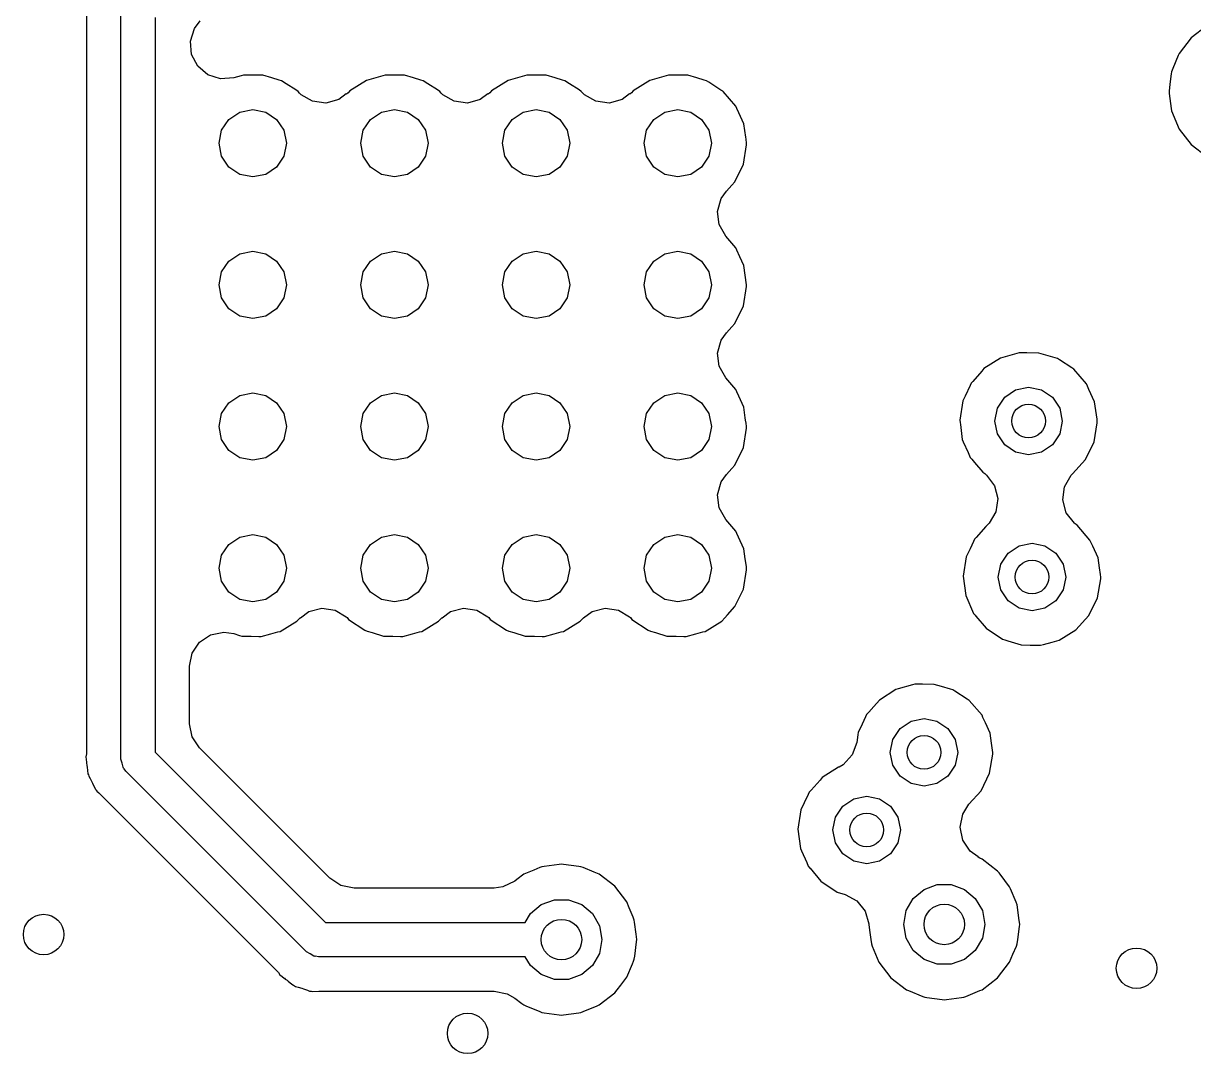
# Model space of a CAD drawing. Extents: x 0.99 to 4.24, y -7.27 to -4.02.
# Drawn here: x 1.3327 to 1.6741, y -6.6745 to -6.3739 of the extents above; entities that cross this region are included whole.
import ezdxf

# ---------------------------------------------------------------- set-up
doc = ezdxf.new("R2010")
doc.units = 0
doc.header["$MEASUREMENT"] = 0
doc.layers.add('BLACK', color=7, linetype='CONTINUOUS')

msp = doc.modelspace()

# ---------------------------------------------------------------- linework, layer by layer
at = {"layer": 'BLACK', "linetype": 'CONTINUOUS'}
for p, q in [((1.35112, -6.3706), (1.35112, -6.58646)), ((1.36114, -6.58858), (1.36114, -6.37008)), ((1.37114, -6.37215), (1.37114, -6.58651)), ((1.38264, -6.37536), (1.3843, -6.37316)), ((1.67797, -6.37463), (1.67341, -6.37813)), ((1.38145, -6.37906), (1.38264, -6.37536)), ((1.67341, -6.37813), (1.66991, -6.38269)), ((1.38177, -6.38294), (1.38145, -6.37906)), ((1.38355, -6.38639), (1.38177, -6.38294)), ((1.66966, -6.38329), (1.66808, -6.38709)), ((1.66991, -6.38269), (1.66966, -6.38329)), ((1.38651, -6.38891), (1.38355, -6.38639)), ((1.66771, -6.388), (1.66762, -6.38865)), ((1.66808, -6.38709), (1.66771, -6.388)), ((1.39021, -6.3901), (1.38651, -6.38891)), ((1.39409, -6.38978), (1.39021, -6.3901)), ((1.3962, -6.38917), (1.39409, -6.38978)), ((1.39688, -6.38898), (1.3962, -6.38917)), ((1.3962, -6.38917), (1.3962, -6.38917)), ((1.39759, -6.38898), (1.39688, -6.38898)), ((1.3991, -6.38899), (1.39759, -6.38898)), ((1.40257, -6.38901), (1.3991, -6.38899)), ((1.40513, -6.38978), (1.40257, -6.38901)), ((1.40734, -6.39044), (1.40513, -6.38978)), ((1.40802, -6.39064), (1.40734, -6.39044)), ((1.40734, -6.39044), (1.40734, -6.39044)), ((1.40939, -6.39153), (1.40802, -6.39064)), ((1.41216, -6.39332), (1.40939, -6.39153)), ((1.43275, -6.39054), (1.42794, -6.39358)), ((1.43343, -6.39035), (1.43275, -6.39054)), ((1.43754, -6.38917), (1.43343, -6.39035)), ((1.43343, -6.39035), (1.43343, -6.39035)), ((1.43822, -6.38898), (1.43754, -6.38917)), ((1.43754, -6.38917), (1.43754, -6.38917)), ((1.43893, -6.38898), (1.43822, -6.38898)), ((1.44044, -6.38899), (1.43893, -6.38898)), ((1.44391, -6.38901), (1.44044, -6.38899)), ((1.44647, -6.38978), (1.44391, -6.38901)), ((1.44868, -6.39044), (1.44647, -6.38978)), ((1.44936, -6.39064), (1.44868, -6.39044)), ((1.44868, -6.39044), (1.44868, -6.39044)), ((1.45072, -6.39153), (1.44936, -6.39064)), ((1.4535, -6.39332), (1.45072, -6.39153)), ((1.47409, -6.39054), (1.46928, -6.39358)), ((1.47477, -6.39035), (1.47409, -6.39054)), ((1.47888, -6.38917), (1.47477, -6.39035)), ((1.47477, -6.39035), (1.47477, -6.39035)), ((1.47956, -6.38898), (1.47888, -6.38917)), ((1.47888, -6.38917), (1.47888, -6.38917)), ((1.48027, -6.38898), (1.47956, -6.38898)), ((1.48178, -6.38899), (1.48027, -6.38898)), ((1.48525, -6.38901), (1.48178, -6.38899)), ((1.48781, -6.38978), (1.48525, -6.38901)), ((1.49002, -6.39044), (1.48781, -6.38978)), ((1.4907, -6.39064), (1.49002, -6.39044)), ((1.49002, -6.39044), (1.49002, -6.39044)), ((1.49206, -6.39153), (1.4907, -6.39064)), ((1.49484, -6.39332), (1.49206, -6.39153)), ((1.51543, -6.39054), (1.51062, -6.39358)), ((1.51611, -6.39035), (1.51543, -6.39054)), ((1.52022, -6.38917), (1.51611, -6.39035)), ((1.51611, -6.39035), (1.51611, -6.39035)), ((1.5209, -6.38898), (1.52022, -6.38917)), ((1.52022, -6.38917), (1.52022, -6.38917)), ((1.52161, -6.38898), (1.5209, -6.38898)), ((1.52312, -6.38899), (1.52161, -6.38898)), ((1.52659, -6.38901), (1.52312, -6.38899)), ((1.52915, -6.38978), (1.52659, -6.38901)), ((1.53136, -6.39044), (1.52915, -6.38978)), ((1.53204, -6.39064), (1.53136, -6.39044)), ((1.53136, -6.39044), (1.53136, -6.39044)), ((1.53263, -6.39103), (1.53204, -6.39064)), ((1.53622, -6.39335), (1.53263, -6.39103)), ((1.66723, -6.39163), (1.66696, -6.3937)), ((1.66762, -6.38865), (1.66723, -6.39163)), ((1.66762, -6.38865), (1.66762, -6.38865)), ((1.4128, -6.39374), (1.41216, -6.39332)), ((1.41326, -6.39427), (1.4128, -6.39374)), ((1.41374, -6.3947), (1.41326, -6.39427)), ((1.41706, -6.39661), (1.41374, -6.3947)), ((1.42685, -6.39447), (1.42467, -6.39614)), ((1.42693, -6.39457), (1.42685, -6.39447)), ((1.42747, -6.39411), (1.42693, -6.39457)), ((1.42794, -6.39358), (1.42747, -6.39411)), ((1.45414, -6.39374), (1.4535, -6.39332)), ((1.4546, -6.39427), (1.45414, -6.39374)), ((1.45508, -6.3947), (1.4546, -6.39427)), ((1.4584, -6.39661), (1.45508, -6.3947)), ((1.46819, -6.39447), (1.466, -6.39614)), ((1.46827, -6.39457), (1.46819, -6.39447)), ((1.46881, -6.39411), (1.46827, -6.39457)), ((1.46928, -6.39358), (1.46881, -6.39411)), ((1.49547, -6.39374), (1.49484, -6.39332)), ((1.49594, -6.39427), (1.49547, -6.39374)), ((1.49642, -6.3947), (1.49594, -6.39427)), ((1.49973, -6.39661), (1.49642, -6.3947)), ((1.50953, -6.39447), (1.50734, -6.39614)), ((1.50961, -6.39457), (1.50953, -6.39447)), ((1.51015, -6.39411), (1.50961, -6.39457)), ((1.51062, -6.39358), (1.51015, -6.39411)), ((1.53676, -6.3937), (1.53622, -6.39335)), ((1.53622, -6.39335), (1.53622, -6.39335)), ((1.53681, -6.39374), (1.53676, -6.3937)), ((1.54053, -6.39805), (1.53681, -6.39374)), ((1.66696, -6.3937), (1.66704, -6.39435)), ((1.66704, -6.39435), (1.66761, -6.39869)), ((1.42091, -6.39713), (1.41706, -6.39661)), ((1.42467, -6.39614), (1.42091, -6.39713)), ((1.46225, -6.39713), (1.4584, -6.39661)), ((1.466, -6.39614), (1.46225, -6.39713)), ((1.50359, -6.39713), (1.49973, -6.39661)), ((1.50734, -6.39614), (1.50359, -6.39713)), ((1.54082, -6.39869), (1.54053, -6.39805)), ((1.39051, -6.40509), (1.39265, -6.4019)), ((1.39265, -6.4019), (1.39584, -6.39976)), ((1.39584, -6.39976), (1.39961, -6.39902)), ((1.39961, -6.39902), (1.40337, -6.39976)), ((1.40337, -6.39976), (1.40657, -6.4019)), ((1.40657, -6.4019), (1.4087, -6.40509)), ((1.43185, -6.40509), (1.43399, -6.4019)), ((1.43399, -6.4019), (1.43718, -6.39976)), ((1.43718, -6.39976), (1.44094, -6.39902)), ((1.44094, -6.39902), (1.44471, -6.39976)), ((1.44471, -6.39976), (1.4479, -6.4019)), ((1.4479, -6.4019), (1.45004, -6.40509)), ((1.47319, -6.40509), (1.47532, -6.4019)), ((1.47532, -6.4019), (1.47852, -6.39976)), ((1.47852, -6.39976), (1.48228, -6.39902)), ((1.48228, -6.39902), (1.48605, -6.39976)), ((1.48605, -6.39976), (1.48924, -6.4019)), ((1.48924, -6.4019), (1.49138, -6.40509)), ((1.51453, -6.40509), (1.51666, -6.4019)), ((1.51666, -6.4019), (1.51986, -6.39976)), ((1.51986, -6.39976), (1.52362, -6.39902)), ((1.52362, -6.39902), (1.52739, -6.39976)), ((1.52739, -6.39976), (1.53058, -6.4019)), ((1.53058, -6.4019), (1.53272, -6.40509)), ((1.54142, -6.4), (1.54082, -6.39869)), ((1.54082, -6.39869), (1.54082, -6.39869)), ((1.54288, -6.40323), (1.54142, -6.4)), ((1.66761, -6.39869), (1.66771, -6.3994)), ((1.66771, -6.3994), (1.66991, -6.40471)), ((1.38976, -6.40886), (1.39051, -6.40509)), ((1.4087, -6.40509), (1.40945, -6.40886)), ((1.4311, -6.40886), (1.43185, -6.40509)), ((1.45004, -6.40509), (1.45079, -6.40886)), ((1.47244, -6.40886), (1.47319, -6.40509)), ((1.49138, -6.40509), (1.49213, -6.40886)), ((1.51378, -6.40886), (1.51453, -6.40509)), ((1.53272, -6.40509), (1.53346, -6.40886)), ((1.54343, -6.40705), (1.54288, -6.40323)), ((1.66991, -6.40471), (1.67341, -6.40927)), ((1.39051, -6.41262), (1.38976, -6.40886)), ((1.40945, -6.40886), (1.4087, -6.41262)), ((1.43185, -6.41262), (1.4311, -6.40886)), ((1.45079, -6.40886), (1.45004, -6.41262)), ((1.47319, -6.41262), (1.47244, -6.40886)), ((1.49213, -6.40886), (1.49138, -6.41262)), ((1.51453, -6.41262), (1.51378, -6.40886)), ((1.53346, -6.40886), (1.53272, -6.41262)), ((1.54352, -6.40766), (1.54343, -6.40705)), ((1.54369, -6.40886), (1.54352, -6.40766)), ((1.54368, -6.40935), (1.54369, -6.40886)), ((1.54274, -6.41496), (1.54368, -6.40935)), ((1.67341, -6.40927), (1.67797, -6.41277)), ((1.39265, -6.41582), (1.39051, -6.41262)), ((1.4087, -6.41262), (1.40657, -6.41582)), ((1.43399, -6.41582), (1.43185, -6.41262)), ((1.45004, -6.41262), (1.4479, -6.41582)), ((1.47532, -6.41582), (1.47319, -6.41262)), ((1.49138, -6.41262), (1.48924, -6.41582)), ((1.51666, -6.41582), (1.51453, -6.41262)), ((1.53272, -6.41262), (1.53058, -6.41582)), ((1.54026, -6.42008), (1.54274, -6.41496)), ((1.39584, -6.41795), (1.39265, -6.41582)), ((1.39961, -6.4187), (1.39584, -6.41795)), ((1.40337, -6.41795), (1.39961, -6.4187)), ((1.40657, -6.41582), (1.40337, -6.41795)), ((1.43718, -6.41795), (1.43399, -6.41582)), ((1.44094, -6.4187), (1.43718, -6.41795)), ((1.44471, -6.41795), (1.44094, -6.4187)), ((1.4479, -6.41582), (1.44471, -6.41795)), ((1.47852, -6.41795), (1.47532, -6.41582)), ((1.48228, -6.4187), (1.47852, -6.41795)), ((1.48605, -6.41795), (1.48228, -6.4187)), ((1.48924, -6.41582), (1.48605, -6.41795)), ((1.51986, -6.41795), (1.51666, -6.41582)), ((1.52362, -6.4187), (1.51986, -6.41795)), ((1.52739, -6.41795), (1.52362, -6.4187)), ((1.53058, -6.41582), (1.52739, -6.41795)), ((1.53778, -6.42282), (1.53937, -6.42106)), ((1.53937, -6.42106), (1.54026, -6.42008)), ((1.53523, -6.42877), (1.53627, -6.42502)), ((1.53627, -6.42502), (1.53778, -6.42282)), ((1.5357, -6.43262), (1.53523, -6.42877)), ((1.53762, -6.43601), (1.5357, -6.43262)), ((1.54053, -6.43939), (1.53762, -6.43601)), ((1.54082, -6.44003), (1.54053, -6.43939)), ((1.39265, -6.44324), (1.39584, -6.4411)), ((1.39584, -6.4411), (1.39961, -6.44035)), ((1.39961, -6.44035), (1.40337, -6.4411)), ((1.40337, -6.4411), (1.40657, -6.44324)), ((1.43399, -6.44324), (1.43718, -6.4411)), ((1.43718, -6.4411), (1.44094, -6.44035)), ((1.44094, -6.44035), (1.44471, -6.4411)), ((1.44471, -6.4411), (1.4479, -6.44324)), ((1.47532, -6.44324), (1.47852, -6.4411)), ((1.47852, -6.4411), (1.48228, -6.44035)), ((1.48228, -6.44035), (1.48605, -6.4411)), ((1.48605, -6.4411), (1.48924, -6.44324)), ((1.51666, -6.44324), (1.51986, -6.4411)), ((1.51986, -6.4411), (1.52362, -6.44035)), ((1.52362, -6.44035), (1.52739, -6.4411)), ((1.52739, -6.4411), (1.53058, -6.44324)), ((1.5417, -6.44198), (1.54082, -6.44003)), ((1.54082, -6.44003), (1.54082, -6.44003)), ((1.54288, -6.44456), (1.5417, -6.44198)), ((1.38976, -6.4502), (1.39051, -6.44643)), ((1.39051, -6.44643), (1.39265, -6.44324)), ((1.40657, -6.44324), (1.4087, -6.44643)), ((1.4087, -6.44643), (1.40945, -6.4502)), ((1.4311, -6.4502), (1.43185, -6.44643)), ((1.43185, -6.44643), (1.43399, -6.44324)), ((1.4479, -6.44324), (1.45004, -6.44643)), ((1.45004, -6.44643), (1.45079, -6.4502)), ((1.47244, -6.4502), (1.47319, -6.44643)), ((1.47319, -6.44643), (1.47532, -6.44324)), ((1.48924, -6.44324), (1.49138, -6.44643)), ((1.49138, -6.44643), (1.49213, -6.4502)), ((1.51378, -6.4502), (1.51453, -6.44643)), ((1.51453, -6.44643), (1.51666, -6.44324)), ((1.53058, -6.44324), (1.53272, -6.44643)), ((1.53272, -6.44643), (1.53346, -6.4502)), ((1.54369, -6.4502), (1.54288, -6.44456)), ((1.39051, -6.45396), (1.38976, -6.4502)), ((1.40945, -6.4502), (1.4087, -6.45396)), ((1.43185, -6.45396), (1.4311, -6.4502)), ((1.45079, -6.4502), (1.45004, -6.45396)), ((1.47319, -6.45396), (1.47244, -6.4502)), ((1.49213, -6.4502), (1.49138, -6.45396)), ((1.51453, -6.45396), (1.51378, -6.4502)), ((1.53346, -6.4502), (1.53272, -6.45396)), ((1.54274, -6.4563), (1.54368, -6.45069)), ((1.54368, -6.45069), (1.54369, -6.4502)), ((1.39265, -6.45716), (1.39051, -6.45396)), ((1.4087, -6.45396), (1.40657, -6.45716)), ((1.43399, -6.45716), (1.43185, -6.45396)), ((1.45004, -6.45396), (1.4479, -6.45716)), ((1.47532, -6.45716), (1.47319, -6.45396)), ((1.49138, -6.45396), (1.48924, -6.45716)), ((1.51666, -6.45716), (1.51453, -6.45396)), ((1.53272, -6.45396), (1.53058, -6.45716)), ((1.54026, -6.46142), (1.54274, -6.4563)), ((1.39584, -6.45929), (1.39265, -6.45716)), ((1.39961, -6.46004), (1.39584, -6.45929)), ((1.40337, -6.45929), (1.39961, -6.46004)), ((1.40657, -6.45716), (1.40337, -6.45929)), ((1.43718, -6.45929), (1.43399, -6.45716)), ((1.44094, -6.46004), (1.43718, -6.45929)), ((1.44471, -6.45929), (1.44094, -6.46004)), ((1.4479, -6.45716), (1.44471, -6.45929)), ((1.47852, -6.45929), (1.47532, -6.45716)), ((1.48228, -6.46004), (1.47852, -6.45929)), ((1.48605, -6.45929), (1.48228, -6.46004)), ((1.48924, -6.45716), (1.48605, -6.45929)), ((1.51986, -6.45929), (1.51666, -6.45716)), ((1.52362, -6.46004), (1.51986, -6.45929)), ((1.52739, -6.45929), (1.52362, -6.46004)), ((1.53058, -6.45716), (1.52739, -6.45929)), ((1.53778, -6.46416), (1.53937, -6.4624)), ((1.53937, -6.4624), (1.54026, -6.46142)), ((1.53523, -6.47011), (1.53627, -6.46636)), ((1.53627, -6.46636), (1.53778, -6.46416)), ((1.5357, -6.47396), (1.53523, -6.47011)), ((1.62256, -6.47024), (1.61845, -6.47141)), ((1.62324, -6.47004), (1.62256, -6.47024)), ((1.62256, -6.47024), (1.62256, -6.47024)), ((1.62395, -6.47004), (1.62324, -6.47004)), ((1.62546, -6.47005), (1.62395, -6.47004)), ((1.62893, -6.47008), (1.62546, -6.47005)), ((1.63102, -6.4707), (1.62893, -6.47008)), ((1.61777, -6.4716), (1.61296, -6.47464)), ((1.61845, -6.47141), (1.61777, -6.4716)), ((1.61845, -6.47141), (1.61845, -6.47141)), ((1.6337, -6.4715), (1.63102, -6.4707)), ((1.63438, -6.47171), (1.6337, -6.4715)), ((1.6337, -6.4715), (1.6337, -6.4715)), ((1.63498, -6.47209), (1.63438, -6.47171)), ((1.63856, -6.47441), (1.63498, -6.47209)), ((1.53762, -6.47735), (1.5357, -6.47396)), ((1.61234, -6.47534), (1.60967, -6.47836)), ((1.61296, -6.47464), (1.61234, -6.47534)), ((1.63915, -6.4748), (1.63856, -6.47441)), ((1.63856, -6.47441), (1.63856, -6.47441)), ((1.64287, -6.47911), (1.63915, -6.4748)), ((1.54053, -6.48072), (1.53762, -6.47735)), ((1.60889, -6.47955), (1.60743, -6.48266)), ((1.60919, -6.4789), (1.60889, -6.47955)), ((1.60889, -6.47955), (1.60889, -6.47955)), ((1.60967, -6.47836), (1.60919, -6.4789)), ((1.6222, -6.48083), (1.62596, -6.48008)), ((1.62596, -6.48008), (1.62973, -6.48083)), ((1.64316, -6.47976), (1.64287, -6.47911)), ((1.6436, -6.48072), (1.64316, -6.47976)), ((1.64316, -6.47976), (1.64316, -6.47976)), ((1.39265, -6.48458), (1.39584, -6.48244)), ((1.39584, -6.48244), (1.39961, -6.48169)), ((1.39961, -6.48169), (1.40337, -6.48244)), ((1.40337, -6.48244), (1.40657, -6.48458)), ((1.43399, -6.48458), (1.43718, -6.48244)), ((1.43718, -6.48244), (1.44094, -6.48169)), ((1.44094, -6.48169), (1.44471, -6.48244)), ((1.44471, -6.48244), (1.4479, -6.48458)), ((1.47532, -6.48458), (1.47852, -6.48244)), ((1.47852, -6.48244), (1.48228, -6.48169)), ((1.48228, -6.48169), (1.48605, -6.48244)), ((1.48605, -6.48244), (1.48924, -6.48458)), ((1.51666, -6.48458), (1.51986, -6.48244)), ((1.51986, -6.48244), (1.52362, -6.48169)), ((1.52362, -6.48169), (1.52739, -6.48244)), ((1.52739, -6.48244), (1.53058, -6.48458)), ((1.54082, -6.48137), (1.54053, -6.48072)), ((1.54141, -6.48266), (1.54082, -6.48137)), ((1.54082, -6.48137), (1.54082, -6.48137)), ((1.54288, -6.4859), (1.54141, -6.48266)), ((1.60677, -6.48405), (1.6059, -6.48968)), ((1.60743, -6.48266), (1.60677, -6.48405)), ((1.61687, -6.48615), (1.619, -6.48296)), ((1.619, -6.48296), (1.6222, -6.48083)), ((1.62973, -6.48083), (1.63292, -6.48296)), ((1.63292, -6.48296), (1.63506, -6.48615)), ((1.64522, -6.48429), (1.6436, -6.48072)), ((1.39051, -6.48777), (1.39265, -6.48458)), ((1.40657, -6.48458), (1.4087, -6.48777)), ((1.43185, -6.48777), (1.43399, -6.48458)), ((1.4479, -6.48458), (1.45004, -6.48777)), ((1.47319, -6.48777), (1.47532, -6.48458)), ((1.48924, -6.48458), (1.49138, -6.48777)), ((1.51453, -6.48777), (1.51666, -6.48458)), ((1.53058, -6.48458), (1.53272, -6.48777)), ((1.54332, -6.48897), (1.54288, -6.4859)), ((1.61612, -6.48992), (1.61687, -6.48615)), ((1.63506, -6.48615), (1.63581, -6.48992)), ((1.64559, -6.48689), (1.64522, -6.48429)), ((1.64596, -6.48942), (1.64559, -6.48689)), ((1.38976, -6.49154), (1.39051, -6.48777)), ((1.4087, -6.48777), (1.40945, -6.49154)), ((1.4311, -6.49154), (1.43185, -6.48777)), ((1.45004, -6.48777), (1.45079, -6.49154)), ((1.47244, -6.49154), (1.47319, -6.48777)), ((1.49138, -6.48777), (1.49213, -6.49154)), ((1.51378, -6.49154), (1.51453, -6.48777)), ((1.53272, -6.48777), (1.53346, -6.49154)), ((1.54342, -6.48968), (1.54332, -6.48897)), ((1.54355, -6.49059), (1.54342, -6.48968)), ((1.54369, -6.49154), (1.54355, -6.49059)), ((1.6059, -6.48968), (1.60599, -6.49038)), ((1.60599, -6.49038), (1.60599, -6.49038)), ((1.60599, -6.49038), (1.60606, -6.49089)), ((1.61687, -6.49369), (1.61612, -6.48992)), ((1.63581, -6.48992), (1.63506, -6.49369)), ((1.64508, -6.49602), (1.64602, -6.49041)), ((1.64603, -6.48992), (1.64596, -6.48942)), ((1.64602, -6.49041), (1.64603, -6.48992)), ((1.39051, -6.4953), (1.38976, -6.49154)), ((1.40945, -6.49154), (1.4087, -6.4953)), ((1.43185, -6.4953), (1.4311, -6.49154)), ((1.45079, -6.49154), (1.45004, -6.4953)), ((1.47319, -6.4953), (1.47244, -6.49154)), ((1.49213, -6.49154), (1.49138, -6.4953)), ((1.51453, -6.4953), (1.51378, -6.49154)), ((1.53346, -6.49154), (1.53272, -6.4953)), ((1.54274, -6.49764), (1.54368, -6.49203)), ((1.54368, -6.49203), (1.54369, -6.49154)), ((1.60606, -6.49089), (1.60664, -6.49532)), ((1.619, -6.49688), (1.61687, -6.49369)), ((1.63506, -6.49369), (1.63292, -6.49688)), ((1.39265, -6.4985), (1.39051, -6.4953)), ((1.4087, -6.4953), (1.40657, -6.4985)), ((1.43399, -6.4985), (1.43185, -6.4953)), ((1.45004, -6.4953), (1.4479, -6.4985)), ((1.47532, -6.4985), (1.47319, -6.4953)), ((1.49138, -6.4953), (1.48924, -6.4985)), ((1.51666, -6.4985), (1.51453, -6.4953)), ((1.53272, -6.4953), (1.53058, -6.4985)), ((1.54026, -6.50276), (1.54274, -6.49764)), ((1.60664, -6.49532), (1.60692, -6.49597)), ((1.60692, -6.49597), (1.60692, -6.49597)), ((1.60692, -6.49597), (1.60831, -6.49913)), ((1.6222, -6.49901), (1.619, -6.49688)), ((1.63292, -6.49688), (1.62973, -6.49901)), ((1.6426, -6.50114), (1.64508, -6.49602)), ((1.39584, -6.50063), (1.39265, -6.4985)), ((1.39961, -6.50138), (1.39584, -6.50063)), ((1.40337, -6.50063), (1.39961, -6.50138)), ((1.40657, -6.4985), (1.40337, -6.50063)), ((1.43718, -6.50063), (1.43399, -6.4985)), ((1.44094, -6.50138), (1.43718, -6.50063)), ((1.44471, -6.50063), (1.44094, -6.50138)), ((1.4479, -6.4985), (1.44471, -6.50063)), ((1.47852, -6.50063), (1.47532, -6.4985)), ((1.48228, -6.50138), (1.47852, -6.50063)), ((1.48605, -6.50063), (1.48228, -6.50138)), ((1.48924, -6.4985), (1.48605, -6.50063)), ((1.51986, -6.50063), (1.51666, -6.4985)), ((1.52362, -6.50138), (1.51986, -6.50063)), ((1.52739, -6.50063), (1.52362, -6.50138)), ((1.53058, -6.4985), (1.52739, -6.50063)), ((1.60831, -6.49913), (1.60893, -6.50053)), ((1.60893, -6.50053), (1.60938, -6.50107)), ((1.60938, -6.50107), (1.60938, -6.50107)), ((1.60938, -6.50107), (1.6102, -6.50204)), ((1.62596, -6.49976), (1.6222, -6.49901)), ((1.62973, -6.49901), (1.62596, -6.49976)), ((1.53778, -6.5055), (1.53937, -6.50374)), ((1.53937, -6.50374), (1.54026, -6.50276)), ((1.6102, -6.50204), (1.61259, -6.50488)), ((1.63878, -6.50536), (1.6426, -6.50114)), ((1.53523, -6.51144), (1.53627, -6.5077)), ((1.53627, -6.5077), (1.53778, -6.5055)), ((1.61259, -6.50488), (1.61318, -6.50527)), ((1.61318, -6.50527), (1.61366, -6.50571)), ((1.61366, -6.50571), (1.616, -6.50881)), ((1.63647, -6.50908), (1.6384, -6.50571)), ((1.6384, -6.50571), (1.63873, -6.50539)), ((1.63873, -6.50539), (1.63878, -6.50536)), ((1.616, -6.50881), (1.61697, -6.51257)), ((1.63597, -6.51294), (1.63647, -6.50908)), ((1.5357, -6.5153), (1.53523, -6.51144)), ((1.61697, -6.51257), (1.61642, -6.51642)), ((1.63698, -6.51669), (1.63597, -6.51294)), ((1.53762, -6.51868), (1.5357, -6.5153)), ((1.61642, -6.51642), (1.61445, -6.51977)), ((1.63936, -6.51977), (1.63698, -6.51669)), ((1.54053, -6.52206), (1.53762, -6.51868)), ((1.61351, -6.52069), (1.61067, -6.5239)), ((1.61396, -6.52017), (1.61351, -6.52069)), ((1.61351, -6.52069), (1.61351, -6.52069)), ((1.61417, -6.52004), (1.61396, -6.52017)), ((1.61445, -6.51977), (1.61417, -6.52004)), ((1.63956, -6.51995), (1.63936, -6.51977)), ((1.64016, -6.52033), (1.63956, -6.51995)), ((1.64387, -6.52464), (1.64016, -6.52033)), ((1.39265, -6.52591), (1.39584, -6.52378)), ((1.39584, -6.52378), (1.39961, -6.52303)), ((1.39961, -6.52303), (1.40337, -6.52378)), ((1.40337, -6.52378), (1.40657, -6.52591)), ((1.43399, -6.52591), (1.43718, -6.52378)), ((1.43718, -6.52378), (1.44094, -6.52303)), ((1.44094, -6.52303), (1.44471, -6.52378)), ((1.44471, -6.52378), (1.4479, -6.52591)), ((1.47532, -6.52591), (1.47852, -6.52378)), ((1.47852, -6.52378), (1.48228, -6.52303)), ((1.48228, -6.52303), (1.48605, -6.52378)), ((1.48605, -6.52378), (1.48924, -6.52591)), ((1.51666, -6.52591), (1.51986, -6.52378)), ((1.51986, -6.52378), (1.52362, -6.52303)), ((1.52362, -6.52303), (1.52739, -6.52378)), ((1.52739, -6.52378), (1.53058, -6.52591)), ((1.54082, -6.52271), (1.54053, -6.52206)), ((1.54133, -6.52383), (1.54082, -6.52271)), ((1.54082, -6.52271), (1.54082, -6.52271)), ((1.54288, -6.52724), (1.54133, -6.52383)), ((1.6102, -6.52444), (1.6099, -6.52508)), ((1.61067, -6.5239), (1.6102, -6.52444)), ((1.64417, -6.52529), (1.64387, -6.52464)), ((1.39051, -6.52911), (1.39265, -6.52591)), ((1.40657, -6.52591), (1.4087, -6.52911)), ((1.43185, -6.52911), (1.43399, -6.52591)), ((1.4479, -6.52591), (1.45004, -6.52911)), ((1.47319, -6.52911), (1.47532, -6.52591)), ((1.48924, -6.52591), (1.49138, -6.52911)), ((1.51453, -6.52911), (1.51666, -6.52591)), ((1.53058, -6.52591), (1.53272, -6.52911)), ((1.5433, -6.53017), (1.54288, -6.52724)), ((1.60888, -6.52724), (1.60778, -6.52959)), ((1.6099, -6.52508), (1.60888, -6.52724)), ((1.6099, -6.52508), (1.6099, -6.52508)), ((1.62001, -6.52849), (1.6232, -6.52636)), ((1.6232, -6.52636), (1.62697, -6.52561)), ((1.62697, -6.52561), (1.63074, -6.52636)), ((1.63074, -6.52636), (1.63393, -6.52849)), ((1.64469, -6.52644), (1.64417, -6.52529)), ((1.64417, -6.52529), (1.64417, -6.52529)), ((1.64623, -6.52982), (1.64469, -6.52644)), ((1.38976, -6.53287), (1.39051, -6.52911)), ((1.4087, -6.52911), (1.40945, -6.53287)), ((1.4311, -6.53287), (1.43185, -6.52911)), ((1.45004, -6.52911), (1.45079, -6.53287)), ((1.47244, -6.53287), (1.47319, -6.52911)), ((1.49138, -6.52911), (1.49213, -6.53287)), ((1.51378, -6.53287), (1.51453, -6.52911)), ((1.53272, -6.52911), (1.53346, -6.53287)), ((1.54362, -6.53241), (1.5433, -6.53017)), ((1.60778, -6.52959), (1.6069, -6.53521)), ((1.61713, -6.53545), (1.61788, -6.53169)), ((1.61788, -6.53169), (1.62001, -6.52849)), ((1.63393, -6.52849), (1.63606, -6.53169)), ((1.63606, -6.53169), (1.63681, -6.53545)), ((1.64665, -6.53276), (1.64623, -6.52982)), ((1.39051, -6.53664), (1.38976, -6.53287)), ((1.40945, -6.53287), (1.4087, -6.53664)), ((1.43185, -6.53664), (1.4311, -6.53287)), ((1.45079, -6.53287), (1.45004, -6.53664)), ((1.47319, -6.53664), (1.47244, -6.53287)), ((1.49213, -6.53287), (1.49138, -6.53664)), ((1.51453, -6.53664), (1.51378, -6.53287)), ((1.53346, -6.53287), (1.53272, -6.53664)), ((1.54274, -6.53897), (1.54368, -6.53336)), ((1.54369, -6.53287), (1.54362, -6.53241)), ((1.54368, -6.53336), (1.54369, -6.53287)), ((1.6069, -6.53521), (1.60764, -6.54085)), ((1.64693, -6.53475), (1.64665, -6.53276)), ((1.64703, -6.53545), (1.64693, -6.53475)), ((1.39265, -6.53983), (1.39051, -6.53664)), ((1.4087, -6.53664), (1.40657, -6.53983)), ((1.43399, -6.53983), (1.43185, -6.53664)), ((1.45004, -6.53664), (1.4479, -6.53983)), ((1.47532, -6.53983), (1.47319, -6.53664)), ((1.49138, -6.53664), (1.48924, -6.53983)), ((1.51666, -6.53983), (1.51453, -6.53664)), ((1.53272, -6.53664), (1.53058, -6.53983)), ((1.61788, -6.53922), (1.61713, -6.53545)), ((1.63681, -6.53545), (1.63606, -6.53922)), ((1.64609, -6.54155), (1.64703, -6.53594)), ((1.64703, -6.53594), (1.64703, -6.53545)), ((1.39584, -6.54197), (1.39265, -6.53983)), ((1.39961, -6.54272), (1.39584, -6.54197)), ((1.40337, -6.54197), (1.39961, -6.54272)), ((1.40657, -6.53983), (1.40337, -6.54197)), ((1.43718, -6.54197), (1.43399, -6.53983)), ((1.44094, -6.54272), (1.43718, -6.54197)), ((1.44471, -6.54197), (1.44094, -6.54272)), ((1.4479, -6.53983), (1.44471, -6.54197)), ((1.47852, -6.54197), (1.47532, -6.53983)), ((1.48228, -6.54272), (1.47852, -6.54197)), ((1.48605, -6.54197), (1.48228, -6.54272)), ((1.48924, -6.53983), (1.48605, -6.54197)), ((1.51986, -6.54197), (1.51666, -6.53983)), ((1.52362, -6.54272), (1.51986, -6.54197)), ((1.52739, -6.54197), (1.52362, -6.54272)), ((1.53058, -6.53983), (1.52739, -6.54197)), ((1.54026, -6.54409), (1.54274, -6.53897)), ((1.60764, -6.54085), (1.60793, -6.5415)), ((1.60793, -6.5415), (1.60793, -6.5415)), ((1.60793, -6.5415), (1.60965, -6.54541)), ((1.62001, -6.54241), (1.61788, -6.53922)), ((1.63606, -6.53922), (1.63393, -6.54241)), ((1.6436, -6.54667), (1.64609, -6.54155)), ((1.41348, -6.54737), (1.41598, -6.54551)), ((1.41598, -6.54551), (1.41975, -6.54456)), ((1.41975, -6.54456), (1.4236, -6.54513)), ((1.4236, -6.54513), (1.42689, -6.54709)), ((1.45482, -6.54737), (1.45732, -6.54551)), ((1.45732, -6.54551), (1.46109, -6.54456)), ((1.46109, -6.54456), (1.46494, -6.54513)), ((1.46494, -6.54513), (1.46823, -6.54709)), ((1.49615, -6.54737), (1.49866, -6.54551)), ((1.49866, -6.54551), (1.50243, -6.54456)), ((1.50243, -6.54456), (1.50627, -6.54513)), ((1.50627, -6.54513), (1.50956, -6.54709)), ((1.53809, -6.5465), (1.54026, -6.54409)), ((1.60965, -6.54541), (1.60993, -6.54606)), ((1.6232, -6.54455), (1.62001, -6.54241)), ((1.62697, -6.5453), (1.6232, -6.54455)), ((1.63074, -6.54455), (1.62697, -6.5453)), ((1.63393, -6.54241), (1.63074, -6.54455)), ((1.40758, -6.55129), (1.41242, -6.54831)), ((1.41242, -6.54831), (1.4129, -6.54779)), ((1.4129, -6.54779), (1.41345, -6.54733)), ((1.41345, -6.54733), (1.41348, -6.54737)), ((1.42689, -6.54709), (1.42711, -6.54729)), ((1.42711, -6.54729), (1.42757, -6.54783)), ((1.42757, -6.54783), (1.43231, -6.55099)), ((1.44891, -6.55129), (1.45376, -6.54831)), ((1.45376, -6.54831), (1.45424, -6.54779)), ((1.45424, -6.54779), (1.45478, -6.54733)), ((1.45478, -6.54733), (1.45482, -6.54737)), ((1.46823, -6.54709), (1.46845, -6.54729)), ((1.46845, -6.54729), (1.46891, -6.54783)), ((1.46891, -6.54783), (1.47364, -6.55099)), ((1.49025, -6.55129), (1.4951, -6.54831)), ((1.4951, -6.54831), (1.49558, -6.54779)), ((1.49558, -6.54779), (1.49612, -6.54733)), ((1.49612, -6.54733), (1.49615, -6.54737)), ((1.50956, -6.54709), (1.50979, -6.54729)), ((1.50979, -6.54729), (1.51025, -6.54783)), ((1.51025, -6.54783), (1.51498, -6.55099)), ((1.53159, -6.55129), (1.53644, -6.54831)), ((1.53644, -6.54831), (1.53731, -6.54736)), ((1.53731, -6.54736), (1.53809, -6.5465)), ((1.60993, -6.54606), (1.61039, -6.5466)), ((1.61039, -6.5466), (1.61039, -6.5466)), ((1.61039, -6.5466), (1.61058, -6.54683)), ((1.61058, -6.54683), (1.61359, -6.55041)), ((1.63979, -6.55089), (1.6436, -6.54667)), ((1.38408, -6.55443), (1.38731, -6.55227)), ((1.38731, -6.55227), (1.39112, -6.55151)), ((1.39112, -6.55151), (1.39409, -6.55196)), ((1.39409, -6.55196), (1.39572, -6.55247)), ((1.40209, -6.55279), (1.40486, -6.55203)), ((1.40486, -6.55203), (1.40689, -6.55148)), ((1.40689, -6.55148), (1.40758, -6.55129)), ((1.40689, -6.55148), (1.40689, -6.55148)), ((1.43231, -6.55099), (1.43298, -6.5512)), ((1.43298, -6.5512), (1.43298, -6.5512)), ((1.43298, -6.5512), (1.43441, -6.55164)), ((1.43441, -6.55164), (1.43774, -6.55268)), ((1.44343, -6.55279), (1.4462, -6.55203)), ((1.4462, -6.55203), (1.44823, -6.55148)), ((1.44823, -6.55148), (1.44891, -6.55129)), ((1.44823, -6.55148), (1.44823, -6.55148)), ((1.47364, -6.55099), (1.47432, -6.5512)), ((1.47432, -6.5512), (1.47432, -6.5512)), ((1.47432, -6.5512), (1.47575, -6.55164)), ((1.47575, -6.55164), (1.47908, -6.55268)), ((1.48476, -6.55279), (1.48754, -6.55203)), ((1.48754, -6.55203), (1.48957, -6.55148)), ((1.48957, -6.55148), (1.49025, -6.55129)), ((1.48957, -6.55148), (1.48957, -6.55148)), ((1.51498, -6.55099), (1.51566, -6.5512)), ((1.51566, -6.5512), (1.51566, -6.5512)), ((1.51566, -6.5512), (1.51709, -6.55164)), ((1.51709, -6.55164), (1.52041, -6.55268)), ((1.5261, -6.55279), (1.52888, -6.55203)), ((1.52888, -6.55203), (1.53091, -6.55148)), ((1.53091, -6.55148), (1.53159, -6.55129)), ((1.53091, -6.55148), (1.53091, -6.55148)), ((1.61359, -6.55041), (1.61833, -6.55356)), ((1.63494, -6.55387), (1.63979, -6.55089)), ((1.38192, -6.55766), (1.38408, -6.55443)), ((1.39572, -6.55247), (1.39572, -6.55247)), ((1.39572, -6.55247), (1.3964, -6.55268)), ((1.3964, -6.55268), (1.3991, -6.55273)), ((1.3991, -6.55273), (1.40138, -6.55277)), ((1.40138, -6.55277), (1.40138, -6.55277)), ((1.40138, -6.55277), (1.40209, -6.55279)), ((1.43774, -6.55268), (1.44043, -6.55273)), ((1.44043, -6.55273), (1.44272, -6.55277)), ((1.44272, -6.55277), (1.44272, -6.55277)), ((1.44272, -6.55277), (1.44343, -6.55279)), ((1.47908, -6.55268), (1.48177, -6.55273)), ((1.48177, -6.55273), (1.48405, -6.55277)), ((1.48405, -6.55277), (1.48405, -6.55277)), ((1.48405, -6.55277), (1.48476, -6.55279)), ((1.52041, -6.55268), (1.52311, -6.55273)), ((1.52311, -6.55273), (1.52539, -6.55277)), ((1.52539, -6.55277), (1.52539, -6.55277)), ((1.52539, -6.55277), (1.5261, -6.55279)), ((1.61833, -6.55356), (1.61901, -6.55378)), ((1.61901, -6.55378), (1.61901, -6.55378)), ((1.61901, -6.55378), (1.61987, -6.55405)), ((1.61987, -6.55405), (1.62376, -6.55526)), ((1.62376, -6.55526), (1.62646, -6.55531)), ((1.62646, -6.55531), (1.62874, -6.55535)), ((1.62874, -6.55535), (1.62874, -6.55535)), ((1.62874, -6.55535), (1.62945, -6.55537)), ((1.62945, -6.55537), (1.63036, -6.55512)), ((1.63036, -6.55512), (1.63289, -6.55443)), ((1.63289, -6.55443), (1.63425, -6.55406)), ((1.63425, -6.55406), (1.63494, -6.55387)), ((1.63425, -6.55406), (1.63425, -6.55406)), ((1.38116, -6.56147), (1.38192, -6.55766)), ((1.38116, -6.57824), (1.38116, -6.56147)), ((1.58728, -6.5683), (1.58247, -6.57133)), ((1.58796, -6.5681), (1.58728, -6.5683)), ((1.59207, -6.56693), (1.58796, -6.5681)), ((1.58796, -6.5681), (1.58796, -6.5681)), ((1.59275, -6.56673), (1.59207, -6.56693)), ((1.59207, -6.56693), (1.59207, -6.56693)), ((1.59346, -6.56674), (1.59275, -6.56673)), ((1.59497, -6.56675), (1.59346, -6.56674)), ((1.59844, -6.56677), (1.59497, -6.56675)), ((1.60061, -6.56742), (1.59844, -6.56677)), ((1.60321, -6.56819), (1.60061, -6.56742)), ((1.60321, -6.5682), (1.60321, -6.56819)), ((1.60389, -6.5684), (1.60321, -6.5682)), ((1.60448, -6.56878), (1.60389, -6.5684)), ((1.60807, -6.57111), (1.60448, -6.56878)), ((1.58247, -6.57133), (1.58078, -6.57324)), ((1.60866, -6.57149), (1.60807, -6.57111)), ((1.60807, -6.57111), (1.60807, -6.57111)), ((1.61238, -6.5758), (1.60866, -6.57149)), ((1.5784, -6.57624), (1.57689, -6.57945)), ((1.5787, -6.5756), (1.5784, -6.57624)), ((1.5784, -6.57624), (1.5784, -6.57624)), ((1.57932, -6.57489), (1.5787, -6.5756)), ((1.58078, -6.57324), (1.57932, -6.57489)), ((1.61267, -6.57645), (1.61238, -6.5758)), ((1.38192, -6.58205), (1.38116, -6.57824)), ((1.57689, -6.57945), (1.57628, -6.58075)), ((1.58638, -6.58285), (1.58851, -6.57965)), ((1.58851, -6.57965), (1.59171, -6.57752)), ((1.59171, -6.57752), (1.59547, -6.57677)), ((1.59547, -6.57677), (1.59924, -6.57752)), ((1.59924, -6.57752), (1.60243, -6.57965)), ((1.60243, -6.57965), (1.60457, -6.58285)), ((1.61338, -6.57802), (1.61267, -6.57645)), ((1.61267, -6.57645), (1.61267, -6.57645)), ((1.61473, -6.58098), (1.61338, -6.57802)), ((1.38408, -6.58528), (1.38192, -6.58205)), ((1.57617, -6.58145), (1.57582, -6.58371)), ((1.57628, -6.58075), (1.57617, -6.58145)), ((1.57617, -6.58145), (1.57617, -6.58145)), ((1.58563, -6.58661), (1.58638, -6.58285)), ((1.60457, -6.58285), (1.60531, -6.58661)), ((1.61515, -6.58392), (1.61473, -6.58098)), ((1.35112, -6.58646), (1.35111, -6.58692)), ((1.4221, -6.6233), (1.38408, -6.58528)), ((1.57582, -6.58371), (1.57449, -6.58736)), ((1.61544, -6.58593), (1.61515, -6.58392)), ((1.61554, -6.58661), (1.61544, -6.58593)), ((1.3511, -6.58706), (1.35093, -6.58787)), ((1.35093, -6.58787), (1.35103, -6.58868)), ((1.35103, -6.58868), (1.35112, -6.58944)), ((1.35103, -6.58868), (1.35103, -6.58868)), ((1.35111, -6.58692), (1.3511, -6.58706)), ((1.35112, -6.58944), (1.35112, -6.58948)), ((1.35112, -6.58948), (1.35112, -6.58983)), ((1.35112, -6.58983), (1.35119, -6.59024)), ((1.36149, -6.58976), (1.36114, -6.58858)), ((1.36175, -6.59097), (1.36149, -6.58976)), ((1.37114, -6.58651), (1.42087, -6.63624)), ((1.57449, -6.58736), (1.57186, -6.59022)), ((1.58638, -6.59038), (1.58563, -6.58661)), ((1.60531, -6.58661), (1.60457, -6.59038)), ((1.61459, -6.59272), (1.61553, -6.5871)), ((1.61553, -6.5871), (1.61554, -6.58661)), ((1.35119, -6.59024), (1.35119, -6.59024)), ((1.35119, -6.59024), (1.35123, -6.59047)), ((1.35123, -6.59047), (1.35129, -6.59093)), ((1.35129, -6.59093), (1.35152, -6.59283)), ((1.35152, -6.59283), (1.35168, -6.59316)), ((1.35168, -6.59316), (1.35174, -6.59352)), ((1.3619, -6.59118), (1.36175, -6.59097)), ((1.36193, -6.59128), (1.3619, -6.59118)), ((1.36207, -6.5914), (1.36193, -6.59128)), ((1.36261, -6.59212), (1.36207, -6.5914)), ((1.41526, -6.64478), (1.36261, -6.59212)), ((1.57055, -6.59093), (1.56573, -6.59397)), ((1.5707, -6.59089), (1.57055, -6.59093)), ((1.57186, -6.59022), (1.5707, -6.59089)), ((1.58851, -6.59357), (1.58638, -6.59038)), ((1.60457, -6.59038), (1.60243, -6.59357)), ((1.61211, -6.59784), (1.61459, -6.59272)), ((1.35174, -6.59352), (1.35213, -6.59424)), ((1.35213, -6.59424), (1.35213, -6.59424)), ((1.35213, -6.59424), (1.35264, -6.5952)), ((1.35264, -6.5952), (1.35286, -6.59562)), ((1.35286, -6.59562), (1.35315, -6.59623)), ((1.35315, -6.59623), (1.35368, -6.59734)), ((1.56511, -6.59468), (1.56249, -6.59765)), ((1.56573, -6.59397), (1.56511, -6.59468)), ((1.59171, -6.59571), (1.58851, -6.59357)), ((1.59547, -6.59646), (1.59171, -6.59571)), ((1.59924, -6.59571), (1.59547, -6.59646)), ((1.60243, -6.59357), (1.59924, -6.59571)), ((1.35368, -6.59734), (1.35383, -6.59751)), ((1.35383, -6.59751), (1.35396, -6.59765)), ((1.35396, -6.59765), (1.35411, -6.59792)), ((1.35411, -6.59792), (1.35465, -6.59842)), ((1.35465, -6.59842), (1.3556, -6.5993)), ((1.3556, -6.5993), (1.35589, -6.59957)), ((1.35589, -6.59957), (1.40667, -6.65036)), ((1.56167, -6.59888), (1.5605, -6.60137)), ((1.56197, -6.59824), (1.56167, -6.59888)), ((1.56167, -6.59888), (1.56167, -6.59888)), ((1.56249, -6.59765), (1.56197, -6.59824)), ((1.57497, -6.60016), (1.57874, -6.59941)), ((1.57874, -6.59941), (1.58251, -6.60016)), ((1.60856, -6.60175), (1.61211, -6.59784)), ((1.55955, -6.60339), (1.55868, -6.60901)), ((1.5605, -6.60137), (1.55955, -6.60339)), ((1.56965, -6.60549), (1.57178, -6.60229)), ((1.57178, -6.60229), (1.57497, -6.60016)), ((1.58251, -6.60016), (1.5857, -6.60229)), ((1.5857, -6.60229), (1.58783, -6.60549)), ((1.60675, -6.60462), (1.60856, -6.60175)), ((1.5689, -6.60925), (1.56965, -6.60549)), ((1.58783, -6.60549), (1.58858, -6.60925)), ((1.60599, -6.60844), (1.60675, -6.60462)), ((1.55868, -6.60901), (1.55941, -6.61465)), ((1.56965, -6.61302), (1.5689, -6.60925)), ((1.58858, -6.60925), (1.58783, -6.61302)), ((1.60675, -6.61225), (1.60599, -6.60844)), ((1.57178, -6.61621), (1.56965, -6.61302)), ((1.58783, -6.61302), (1.5857, -6.61621)), ((1.60891, -6.61548), (1.60675, -6.61225)), ((1.55941, -6.61465), (1.5597, -6.6153)), ((1.5597, -6.6153), (1.5597, -6.6153)), ((1.5597, -6.6153), (1.56122, -6.61874)), ((1.57497, -6.61835), (1.57178, -6.61621)), ((1.5857, -6.61621), (1.58251, -6.61835)), ((1.61128, -6.61706), (1.60891, -6.61548)), ((1.61122, -6.61717), (1.61128, -6.61706)), ((1.61178, -6.61749), (1.61122, -6.61717)), ((1.48336, -6.62022), (1.48164, -6.62094)), ((1.48397, -6.61997), (1.48336, -6.62022)), ((1.48336, -6.62022), (1.48336, -6.62022)), ((1.48461, -6.61989), (1.48397, -6.61997)), ((1.48902, -6.61931), (1.48461, -6.61989)), ((1.48461, -6.61989), (1.48461, -6.61989)), ((1.48967, -6.61922), (1.48902, -6.61931)), ((1.49031, -6.61931), (1.48967, -6.61922)), ((1.49472, -6.61989), (1.49031, -6.61931)), ((1.49536, -6.61997), (1.49472, -6.61989)), ((1.49472, -6.61989), (1.49472, -6.61989)), ((1.49597, -6.62022), (1.49536, -6.61997)), ((1.49926, -6.62158), (1.49597, -6.62022)), ((1.49597, -6.62022), (1.49597, -6.62022)), ((1.56122, -6.61874), (1.5617, -6.61986)), ((1.5617, -6.61986), (1.56216, -6.6204)), ((1.56216, -6.6204), (1.56216, -6.6204)), ((1.56216, -6.6204), (1.5622, -6.62044)), ((1.5622, -6.62044), (1.56537, -6.62421)), ((1.57874, -6.61909), (1.57497, -6.61835)), ((1.58251, -6.61835), (1.57874, -6.61909)), ((1.61239, -6.61774), (1.61178, -6.61749)), ((1.61695, -6.62124), (1.61239, -6.61774)), ((1.42533, -6.62546), (1.4221, -6.6233)), ((1.47666, -6.6237), (1.47606, -6.62416)), ((1.47866, -6.62217), (1.47666, -6.6237)), ((1.48164, -6.62094), (1.47866, -6.62217)), ((1.50067, -6.62217), (1.49926, -6.62158)), ((1.50524, -6.62567), (1.50067, -6.62217)), ((1.61735, -6.62176), (1.61695, -6.62124)), ((1.61768, -6.62219), (1.61735, -6.62176)), ((1.62045, -6.6258), (1.61768, -6.62219)), ((1.42915, -6.62622), (1.42533, -6.62546)), ((1.47, -6.62622), (1.42915, -6.62622)), ((1.47258, -6.62588), (1.47, -6.62622)), ((1.47606, -6.62416), (1.47258, -6.62588)), ((1.50873, -6.63023), (1.50524, -6.62567)), ((1.56537, -6.62421), (1.5701, -6.62736)), ((1.5701, -6.62736), (1.57245, -6.6281)), ((1.59233, -6.62922), (1.59547, -6.62658)), ((1.59547, -6.62658), (1.59933, -6.62518)), ((1.59933, -6.62518), (1.60343, -6.62518)), ((1.60343, -6.62518), (1.60728, -6.62658)), ((1.60728, -6.62658), (1.61043, -6.62922)), ((1.6207, -6.6264), (1.62045, -6.6258)), ((1.62232, -6.63032), (1.6207, -6.6264)), ((1.48376, -6.63101), (1.48761, -6.62961)), ((1.48761, -6.62961), (1.49172, -6.62961)), ((1.49172, -6.62961), (1.49557, -6.63101)), ((1.50944, -6.63193), (1.50873, -6.63023)), ((1.57245, -6.6281), (1.57587, -6.62996)), ((1.57587, -6.62996), (1.57831, -6.63298)), ((1.59028, -6.63277), (1.59233, -6.62922)), ((1.61043, -6.62922), (1.61248, -6.63277)), ((1.62265, -6.63111), (1.62232, -6.63032)), ((1.47912, -6.63624), (1.48062, -6.63365)), ((1.48062, -6.63365), (1.48376, -6.63101)), ((1.49557, -6.63101), (1.49871, -6.63365)), ((1.49871, -6.63365), (1.50076, -6.6372)), ((1.51059, -6.63471), (1.50944, -6.63193)), ((1.57831, -6.63298), (1.57938, -6.63664)), ((1.58957, -6.63681), (1.59028, -6.63277)), ((1.61248, -6.63277), (1.61319, -6.63681)), ((1.62273, -6.63176), (1.62265, -6.63111)), ((1.62315, -6.63494), (1.62273, -6.63176)), ((1.62273, -6.63176), (1.62273, -6.63176)), ((1.42087, -6.63624), (1.47912, -6.63624)), ((1.50076, -6.6372), (1.50148, -6.64124)), ((1.51093, -6.63554), (1.51059, -6.63471)), ((1.51102, -6.63619), (1.51093, -6.63554)), ((1.51147, -6.63961), (1.51102, -6.63619)), ((1.51102, -6.63619), (1.51102, -6.63619)), ((1.57938, -6.63664), (1.57936, -6.63681)), ((1.57936, -6.63681), (1.57957, -6.63844)), ((1.59028, -6.64085), (1.58957, -6.63681)), ((1.61319, -6.63681), (1.61248, -6.64085)), ((1.62281, -6.64124), (1.62331, -6.63746)), ((1.6234, -6.63681), (1.62315, -6.63494)), ((1.62331, -6.63746), (1.6234, -6.63681)), ((1.51168, -6.64124), (1.51147, -6.63961)), ((1.57957, -6.63844), (1.57994, -6.64124)), ((1.59233, -6.6444), (1.59028, -6.64085)), ((1.61248, -6.64085), (1.61043, -6.6444)), ((1.50148, -6.64124), (1.50076, -6.64528)), ((1.51105, -6.64607), (1.5116, -6.64189)), ((1.5116, -6.64189), (1.51168, -6.64124)), ((1.57994, -6.64124), (1.58011, -6.64251)), ((1.58011, -6.64251), (1.58036, -6.64311)), ((1.58036, -6.64311), (1.58036, -6.64311)), ((1.58036, -6.64311), (1.58133, -6.64546)), ((1.59547, -6.64704), (1.59233, -6.6444)), ((1.61043, -6.6444), (1.60728, -6.64704)), ((1.62142, -6.64546), (1.6224, -6.64311)), ((1.6224, -6.64311), (1.62265, -6.64251)), ((1.6224, -6.64311), (1.6224, -6.64311)), ((1.62265, -6.64251), (1.62281, -6.64124)), ((1.41634, -6.64537), (1.41526, -6.64478)), ((1.41738, -6.64603), (1.41634, -6.64537)), ((1.41764, -6.64607), (1.41738, -6.64603)), ((1.41773, -6.64613), (1.41764, -6.64607)), ((1.41792, -6.64611), (1.41773, -6.64613)), ((1.4188, -6.64624), (1.41792, -6.64611)), ((1.47912, -6.64624), (1.4188, -6.64624)), ((1.48062, -6.64883), (1.47912, -6.64624)), ((1.50076, -6.64528), (1.49871, -6.64883)), ((1.51038, -6.64827), (1.51068, -6.64754)), ((1.51068, -6.64754), (1.51093, -6.64694)), ((1.51068, -6.64754), (1.51068, -6.64754)), ((1.51093, -6.64694), (1.51105, -6.64607)), ((1.58133, -6.64546), (1.58231, -6.64782)), ((1.58231, -6.64782), (1.58581, -6.65238)), ((1.59933, -6.64844), (1.59547, -6.64704)), ((1.60728, -6.64704), (1.60343, -6.64844)), ((1.61695, -6.65238), (1.62045, -6.64782)), ((1.62045, -6.64782), (1.62142, -6.64546)), ((1.40667, -6.65036), (1.407, -6.6507)), ((1.407, -6.6507), (1.40709, -6.6508)), ((1.40709, -6.6508), (1.40754, -6.65149)), ((1.48376, -6.65147), (1.48062, -6.64883)), ((1.49871, -6.64883), (1.49557, -6.65147)), ((1.50873, -6.65225), (1.51038, -6.64827)), ((1.60343, -6.64844), (1.59933, -6.64844)), ((1.40754, -6.65149), (1.40818, -6.652)), ((1.40818, -6.652), (1.40878, -6.65247)), ((1.40878, -6.65247), (1.40882, -6.6525)), ((1.40882, -6.6525), (1.40906, -6.65274)), ((1.40906, -6.65274), (1.4094, -6.65298)), ((1.4094, -6.65298), (1.4094, -6.65298)), ((1.4094, -6.65298), (1.40959, -6.65312)), ((1.40959, -6.65312), (1.40996, -6.6534)), ((1.40996, -6.6534), (1.41102, -6.65424)), ((1.41102, -6.65424), (1.41102, -6.65424)), ((1.41102, -6.65424), (1.41146, -6.65458)), ((1.41146, -6.65458), (1.41181, -6.6547)), ((1.41181, -6.6547), (1.4121, -6.65491)), ((1.48761, -6.65287), (1.48376, -6.65147)), ((1.49172, -6.65287), (1.48761, -6.65287)), ((1.49557, -6.65147), (1.49172, -6.65287)), ((1.50595, -6.65588), (1.50698, -6.65453)), ((1.50698, -6.65453), (1.50873, -6.65225)), ((1.58581, -6.65238), (1.59037, -6.65588)), ((1.61239, -6.65588), (1.61695, -6.65238)), ((1.4121, -6.65491), (1.41289, -6.65515)), ((1.41289, -6.65515), (1.41393, -6.65546)), ((1.41393, -6.65546), (1.41438, -6.65561)), ((1.41438, -6.65561), (1.41559, -6.65603)), ((1.41559, -6.65603), (1.41559, -6.65603)), ((1.41559, -6.65603), (1.41618, -6.65624)), ((1.41618, -6.65624), (1.4164, -6.65626)), ((1.4164, -6.65626), (1.4166, -6.65626)), ((1.4166, -6.65626), (1.41689, -6.65635)), ((1.41689, -6.65635), (1.41892, -6.65627)), ((1.41892, -6.65627), (1.41932, -6.65626)), ((1.41932, -6.65626), (1.47, -6.65626)), ((1.47, -6.65626), (1.47381, -6.65702)), ((1.47381, -6.65702), (1.47606, -6.65832)), ((1.50067, -6.66031), (1.50524, -6.65681)), ((1.50524, -6.65681), (1.50595, -6.65588)), ((1.59037, -6.65588), (1.59097, -6.65613)), ((1.59097, -6.65613), (1.59508, -6.65783)), ((1.59508, -6.65783), (1.59508, -6.65783)), ((1.59508, -6.65783), (1.59568, -6.65808)), ((1.59568, -6.65808), (1.59633, -6.65816)), ((1.59633, -6.65816), (1.59633, -6.65817)), ((1.59633, -6.65817), (1.60073, -6.65874)), ((1.60203, -6.65874), (1.60643, -6.65817)), ((1.60643, -6.65816), (1.60708, -6.65808)), ((1.60643, -6.65817), (1.60643, -6.65816)), ((1.60708, -6.65808), (1.60768, -6.65783)), ((1.60768, -6.65783), (1.61178, -6.65613)), ((1.60768, -6.65783), (1.60768, -6.65783)), ((1.61178, -6.65613), (1.61239, -6.65588)), ((1.47606, -6.65832), (1.47814, -6.65991)), ((1.47814, -6.65991), (1.47814, -6.65991)), ((1.47814, -6.65991), (1.47866, -6.66031)), ((1.47866, -6.66031), (1.47926, -6.66056)), ((1.47926, -6.66056), (1.48336, -6.66226)), ((1.49597, -6.66226), (1.50007, -6.66056)), ((1.50007, -6.66056), (1.50067, -6.66031)), ((1.60073, -6.65874), (1.60138, -6.65883)), ((1.60138, -6.65883), (1.60203, -6.65874)), ((1.48336, -6.66226), (1.48336, -6.66226)), ((1.48336, -6.66226), (1.48397, -6.66251)), ((1.48397, -6.66251), (1.48461, -6.66259)), ((1.48461, -6.66259), (1.48461, -6.66259)), ((1.48461, -6.66259), (1.48902, -6.66317)), ((1.48902, -6.66317), (1.48967, -6.66326)), ((1.48967, -6.66326), (1.49031, -6.66317)), ((1.49031, -6.66317), (1.49472, -6.66259)), ((1.49472, -6.66259), (1.49536, -6.66251)), ((1.49472, -6.66259), (1.49472, -6.66259)), ((1.49536, -6.66251), (1.49597, -6.66226)), ((1.49597, -6.66226), (1.49597, -6.66226))]:
    msp.add_line(p, q, dxfattribs=at)
at = {"layer": 'BLACK'}
for centre, radius in [((1.62596, -6.48992), 0.00492), ((1.62697, -6.53545), 0.00492), ((1.59547, -6.58661), 0.00492), ((1.57874, -6.60925), 0.00492), ((1.33858, -6.63976), 0.00591), ((1.60138, -6.63681), 0.00591), ((1.48967, -6.64124), 0.00591), ((1.65748, -6.64961), 0.00591), ((1.4623, -6.6686), 0.00591)]:
    msp.add_circle(centre, radius, dxfattribs=at)

doc.saveas('drawing.dxf')
